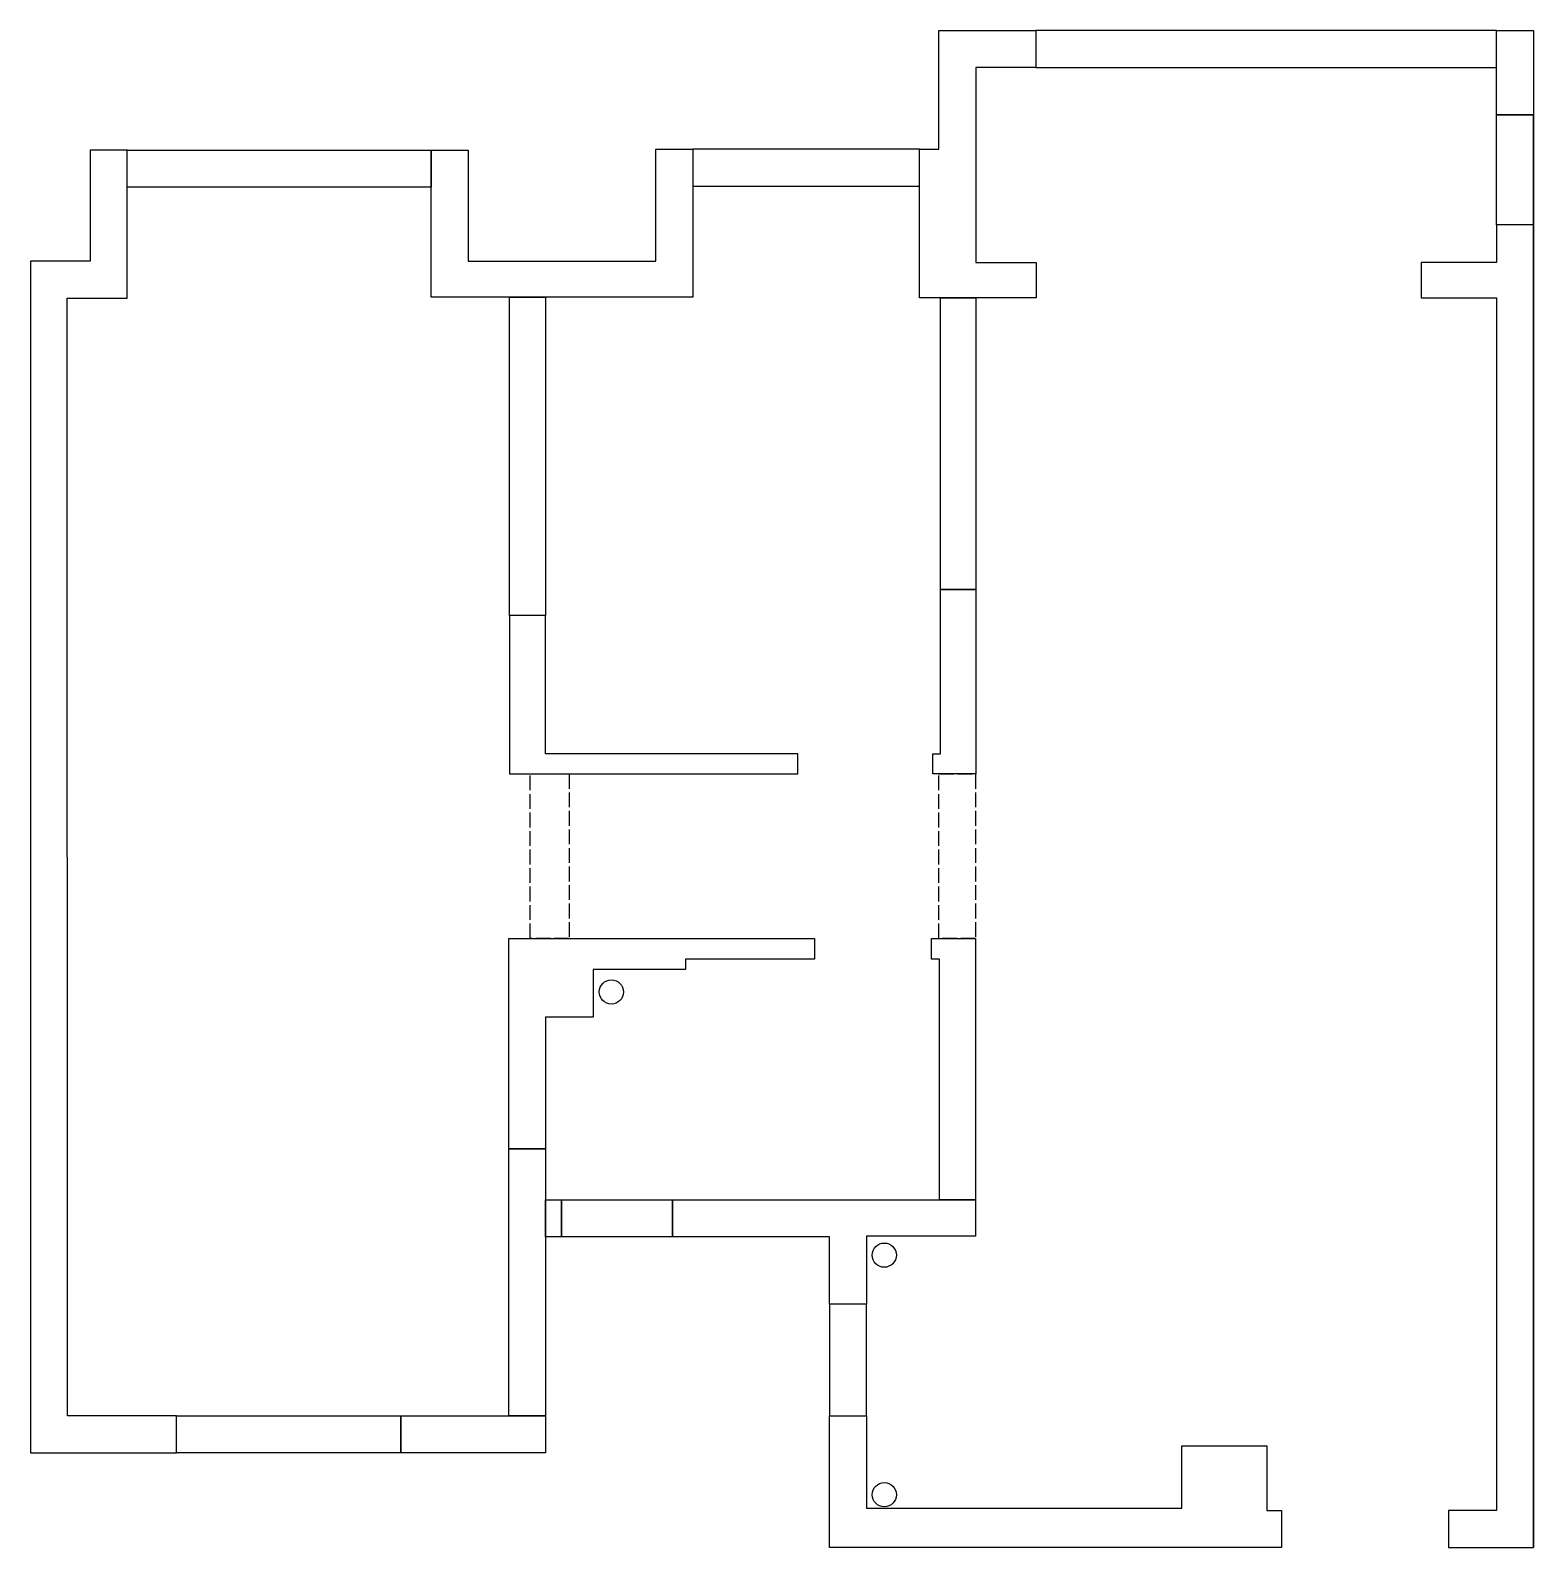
# Model space of a CAD drawing. Header units: millimetres. Extents: x 0 to 9746, y -614 to 9221.
import ezdxf

# ---------------------------------------------------------------- set-up
doc = ezdxf.new("R2010")
doc.units = ezdxf.units.MM
doc.header["$LTSCALE"] = 8
doc.linetypes.add('ACAD_ISO02W100', pattern=[15, 12, -3])
for name, color, linetype in [('下水', 3, 'Continuous'), ('房屋', 7, 'Continuous'), ('房梁', 6, 'Continuous'), ('承重墙', 1, 'Continuous'), ('燃气', 2, 'Continuous'), ('窗户', 4, 'Continuous')]:
    doc.layers.add(name, color=color, linetype=linetype)

msp = doc.modelspace()

# ---------------------------------------------------------------- linework, layer by layer
at = {"layer": '下水'}
for centre in [(3767, 2988), (5535.8, 1282)]:
    msp.add_circle(centre, 78.5, dxfattribs=at)
at = {"layer": '房屋'}
for p, q in [((9746, 7961), (9746, 8673)), ((9746, 8673), (9746, 7961)), ((9746, 7961), (9506, 7961)), ((9746, 7961), (9506, 7961)), ((6130, 7487), (5900, 7487)), ((3339, 1972), (3103, 1972))]:
    msp.add_line(p, q, dxfattribs=at)
for points in [[(6518, 9221), (6518, 8981), (6130, 8981), (6130, 7717), (6520, 7717), (6520, 7487), (5765, 7487), (5765, 8450), (5890, 8450), (5890, 9221)], [(9506, 9221), (9746, 9221), (9746, 8673), (9506, 8673)], [(239, 7484), (628, 7484), (628, 8204), (628, 8444), (388, 8444), (388, 7724), (0, 7724), (0, 0), (948, 0), (948, 240), (240, 240)], [(2599, 7492), (2599, 8204), (2599, 8444), (2839, 8444), (2839, 7724), (4054, 7724), (4054, 8450), (4294, 8450), (4294, 8210), (4294, 7492)], [(6130, 5596), (6130, 4401), (5850, 4401), (5850, 4531), (5900, 4531), (5900, 5596)], [(3106, 5429), (3106, 4401), (4976, 4401), (4976, 4531), (3339, 4531), (3339, 5429)], [(3103, 1972), (3103, 3335), (5083, 3335), (5083, 3200), (4247, 3200), (4247, 3134), (3649, 3134), (3649, 2824), (3339, 2824), (3339, 1972)], [(5893, 1641), (5893, 3200), (5843, 3200), (5843, 3335), (6128, 3335), (6128, 1641)], [(3339, 1641), (3443, 1641), (3443, 1401), (3339, 1401)], [(5420, 964), (5180, 964), (5180, 1401), (4164, 1401), (4164, 1641), (6128, 1641), (6128, 1405), (5420, 1405)], [(2402, 240), (3339, 240), (3339, 0), (2402, 0)]]:
    msp.add_lwpolyline(points, close=True, dxfattribs=at)
for points in [[(9746, 7961), (9506, 7961), (9506, 7717), (9016, 7717), (9016, 7487), (9506, 7487), (9506, -374), (9193, -374), (9193, -614), (9746, -614), (9746, 7961), (9746, -614)], [(8016, 46), (8016, -374), (8111, -374), (8111, -614), (5180, -614), (5180, 241), (5420, 241), (5420, -359), (7466, -359), (7466, 46), (8016, 46)]]:
    msp.add_lwpolyline(points, dxfattribs=at)
at = {"layer": '房梁', "linetype": 'ACAD_ISO02W100'}
for points in [[(3241, 4401), (3492.5, 4401), (3492.5, 3335), (3241, 3335)], [(5890, 4401), (6128, 4401), (6128, 3335), (5890, 3335)]]:
    msp.add_lwpolyline(points, close=True, dxfattribs=at)
at = {"layer": '承重墙'}
for points in [[(3106, 7492), (3339, 7492), (3339, 5429), (3106, 5429)], [(5900, 7487), (6130, 7487), (6130, 5596), (5900, 5596)], [(3103, 1972), (3339, 1972), (3339, 240), (3103, 240)]]:
    msp.add_lwpolyline(points, close=True, dxfattribs=at)
at = {"layer": '燃气'}
msp.add_circle((5535.8, -271), 78.5, dxfattribs=at)
at = {"layer": '窗户'}
for points in [[(9506, 9221), (6518, 9221), (6518, 8981), (9506, 8981)], [(9506, 8673), (9746, 8673), (9746, 7961), (9506, 7961)], [(2599, 8204), (628, 8204), (628, 8444), (2599, 8444)], [(4294, 8210), (5765, 8210), (5765, 8450), (4294, 8450)], [(4164, 1401), (3443, 1401), (3443, 1641), (4164, 1641)], [(5420, 241), (5420, 964), (5180, 964), (5180, 241)], [(2402, 0), (948, 0), (948, 240), (2402, 240)]]:
    msp.add_lwpolyline(points, close=True, dxfattribs=at)

doc.saveas('drawing.dxf')
